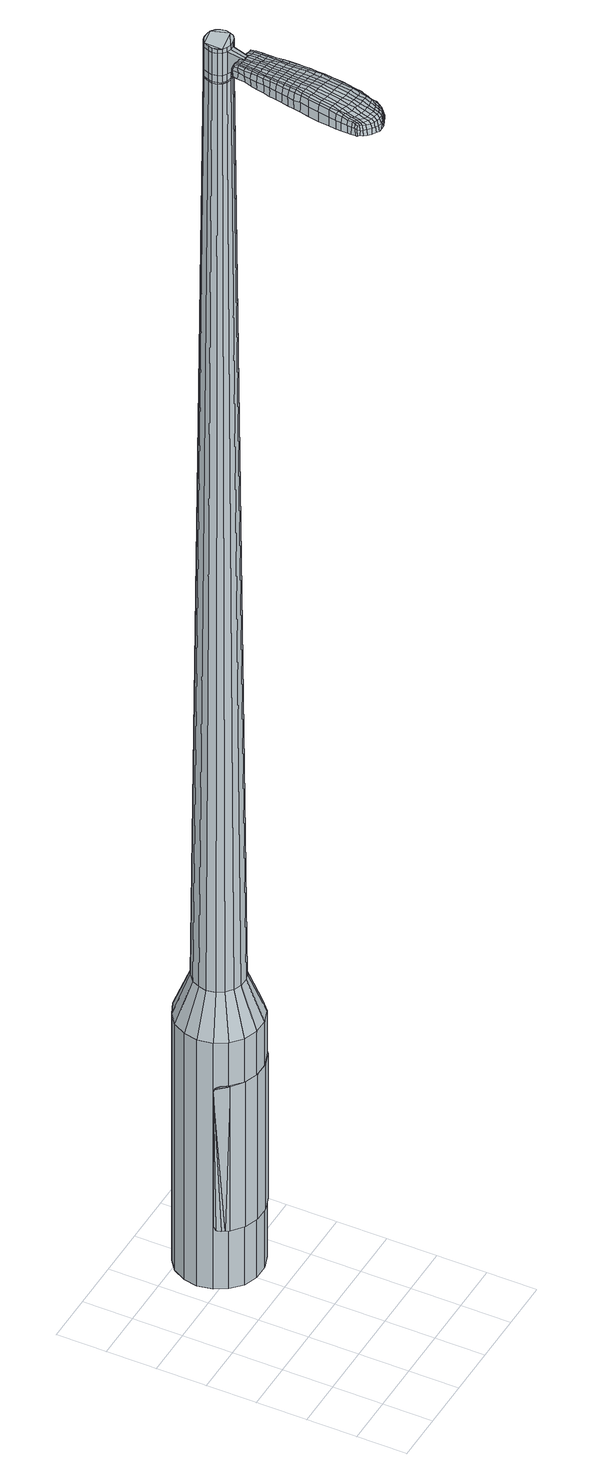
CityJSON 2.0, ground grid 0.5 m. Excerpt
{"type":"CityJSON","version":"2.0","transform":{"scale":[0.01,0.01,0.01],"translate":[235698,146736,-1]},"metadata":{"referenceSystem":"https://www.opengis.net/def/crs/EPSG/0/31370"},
"CityObjects":{
"object1":{"type":"GenericCityObject","attributes":{"cluster":649,"mean_distance_to_centroid":0.213,"new_centroid_x":235699.07,"new_centroid_y":146738.22,"mean_distance_to_camera":6.32,"H1":62.28,"H2":59.96,"Z_final":112.6,"cluster2":-1,"proj_x":235696.3,"proj_y":146737.74,"id_line":387,"bearing_l":350.14,"distance":2.81,"orientation":"right","G_obj":260.14},"geometry":[{"type":"MultiSurface","lod":"2","boundaries":[[[0,1,2,3]],[[1,4,5,2]],[[4,6,7,5]],[[6,8,9,7]],[[8,10,11,9]],[[10,12,13,11]],[[12,14,15,13]],[[14,16,17,15]],[[16,18,19,17]],[[18,20,21,19]],[[20,22,23,21]],[[22,24,25,23]],[[24,26,27,25]],[[26,28,29,27]],[[28,30,31,29]],[[30,32,33,31]],[[32,34,35,33]],[[34,0,3,35]],[[36,37,38,39]],[[38,40,41,42]],[[41,43,42]],[[42,44,45,46]],[[45,47,46]],[[46,48,49,50]],[[49,51,50]],[[42,46,50,38]],[[50,52,39,38]],[[53,36,39]],[[2,5,7,35]],[[7,9,11,15]],[[11,13,15]],[[15,17,19,23]],[[19,21,23]],[[23,25,27,31]],[[27,29,31]],[[15,23,31,7]],[[31,33,35,7]],[[3,2,35]],[[1,0,54,55]],[[0,34,56,54]],[[34,32,57,56]],[[32,30,58,57]],[[30,28,59,58]],[[28,26,60,59]],[[26,24,61,60]],[[24,22,62,61]],[[22,20,63,62]],[[20,18,64,63]],[[18,16,65,64]],[[16,14,66,65]],[[14,12,67,66]],[[12,10,68,67]],[[10,8,69,68]],[[8,6,70,69]],[[6,4,71,70]],[[4,1,55,71]],[[55,54,72,73]],[[54,56,74,72]],[[56,57,75,74]],[[57,58,76,75]],[[58,59,77,76]],[[59,60,78,77]],[[60,61,79,78]],[[61,62,80,79]],[[62,63,81,80]],[[63,64,82,81]],[[64,65,83,82]],[[65,66,84,83]],[[66,67,85,84]],[[67,68,86,85]],[[68,69,87,86]],[[69,70,88,87]],[[70,71,89,88]],[[71,55,73,89]],[[72,90,91,92]],[[74,93,90,72]],[[94,95,93,74]],[[96,97,95,94]],[[98,99,97,96]],[[100,101,99,98]],[[102,103,101,100]],[[104,105,103,102]],[[106,107,105,104]],[[82,108,107,106]],[[83,109,108,82]],[[110,111,109,83]],[[112,113,111,110]],[[86,114,113,112]],[[87,115,114,86]],[[88,116,115,87]],[[117,118,116,88]],[[92,91,118,117]],[[119,120,121,122]],[[123,119,122,124]],[[125,123,124,126]],[[127,125,126,128]],[[129,127,128,130]],[[131,129,130,132]],[[133,131,132,134]],[[135,133,134,136]],[[137,135,136,138]],[[139,137,138,140]],[[141,139,140,142]],[[143,141,142,144]],[[145,143,144,146]],[[147,145,146,148]],[[149,147,148,150]],[[151,149,150,152]],[[73,72,92]],[[75,94,74]],[[75,76,96,94]],[[76,77,98,96]],[[77,78,100,98]],[[78,79,102,100]],[[79,80,104,102]],[[80,81,106,104]],[[81,82,106]],[[84,110,83]],[[84,85,112,110]],[[85,86,112]],[[89,117,88]],[[89,73,92,117]],[[153,91,90]],[[153,154,118,91]],[[154,116,118]],[[155,113,114]],[[155,156,111,113]],[[156,109,111]],[[157,107,108]],[[157,158,105,107]],[[158,159,103,105]],[[159,160,101,103]],[[160,161,99,101]],[[161,162,97,99]],[[162,163,95,97]],[[163,93,95]],[[39,52,151,164]],[[153,90,165,152]],[[53,39,164,120]],[[90,93,121,165]],[[36,53,120,119]],[[93,163,122,121]],[[37,36,119,123]],[[163,162,124,122]],[[38,37,123,125]],[[162,161,126,124]],[[40,38,125,127]],[[161,160,128,126]],[[41,40,127,129]],[[160,159,130,128]],[[43,41,129,131]],[[159,158,132,130]],[[42,43,131,133]],[[158,157,134,132]],[[44,42,133,135]],[[157,108,136,134]],[[45,44,135,137]],[[108,109,138,136]],[[47,45,137,139]],[[109,156,140,138]],[[46,47,139,141]],[[156,155,142,140]],[[48,46,141,143]],[[155,114,144,142]],[[49,48,143,145]],[[114,115,146,144]],[[51,49,145,147]],[[115,116,148,146]],[[50,51,147,149]],[[116,154,150,148]],[[52,50,149,151]],[[154,153,152,150]],[[151,152,166,167]],[[152,165,168,166]],[[165,121,169,168]],[[121,120,170,169]],[[120,164,171,170]],[[164,151,167,171]],[[172,173,174,175]],[[176,172,175,177]],[[172,176,178,179]],[[173,172,179,180]],[[181,182,183,184]],[[185,181,184,186]],[[181,185,187,188]],[[182,181,188,189]],[[190,191,192,193]],[[194,190,193,195]],[[190,194,196,197]],[[191,190,197,198]],[[199,200,201,202]],[[203,199,202,204]],[[199,203,205,206]],[[200,199,206,207]],[[208,209,210,211]],[[212,208,211,213]],[[208,212,214,215]],[[209,208,215,216]],[[217,218,219,220]],[[221,217,220,222]],[[217,221,223,224]],[[218,217,224,225]],[[226,227,228,229]],[[218,226,229,219]],[[226,218,225,230]],[[227,226,230,231]],[[232,233,234,235]],[[227,232,235,228]],[[232,227,231,236]],[[233,232,236,237]],[[238,176,177,239]],[[233,238,239,234]],[[238,233,237,240]],[[176,238,240,178]],[[241,242,243,244]],[[245,241,244,246]],[[241,245,247,248]],[[242,241,248,249]],[[250,251,252,253]],[[242,250,253,243]],[[250,242,249,254]],[[251,250,254,255]],[[256,257,258,259]],[[251,256,259,252]],[[256,251,255,260]],[[257,256,260,261]],[[262,263,264,265]],[[257,262,265,258]],[[262,257,261,266]],[[263,262,266,267]],[[268,173,180,269]],[[263,268,269,264]],[[268,263,267,270]],[[173,268,270,174]],[[271,272,273,274]],[[275,271,274,276]],[[271,275,277,278]],[[272,271,278,279]],[[280,281,282,283]],[[272,280,283,273]],[[280,272,279,284]],[[281,280,284,285]],[[286,287,288,289]],[[281,286,289,282]],[[286,281,285,290]],[[287,286,290,291]],[[292,185,186,293]],[[287,292,293,288]],[[292,287,291,294]],[[185,292,294,187]],[[295,296,297,298]],[[299,295,298,300]],[[295,299,301,302]],[[296,295,302,303]],[[304,305,306,307]],[[296,304,307,297]],[[304,296,303,308]],[[305,304,308,309]],[[310,311,312,313]],[[305,310,313,306]],[[310,305,309,314]],[[311,310,314,315]],[[316,317,318,319]],[[311,316,319,312]],[[316,311,315,320]],[[317,316,320,321]],[[322,182,189,323]],[[317,322,323,318]],[[322,317,321,324]],[[182,322,324,183]],[[325,211,210,326]],[[327,325,326,328]],[[325,327,329,330]],[[211,325,330,213]],[[331,327,328,332]],[[333,331,332,334]],[[331,333,335,336]],[[327,331,336,329]],[[337,333,334,338]],[[339,337,338,340]],[[337,339,341,342]],[[333,337,342,335]],[[343,339,340,344]],[[345,343,344,346]],[[343,345,347,348]],[[339,343,348,341]],[[349,345,346,350]],[[200,349,350,201]],[[349,200,207,351]],[[345,349,351,347]],[[352,353,198,197]],[[354,352,197,196]],[[352,354,355,356]],[[353,352,356,357]],[[358,359,357,356]],[[360,358,356,355]],[[358,360,361,362]],[[359,358,362,363]],[[364,365,363,362]],[[366,364,362,361]],[[364,366,367,368]],[[365,364,368,369]],[[370,371,369,368]],[[372,370,368,367]],[[370,372,205,203]],[[371,370,203,204]],[[373,374,375,376]],[[275,373,376,277]],[[373,275,276,377]],[[374,373,377,378]],[[379,194,195,380]],[[374,379,380,375]],[[379,374,378,381]],[[194,379,381,196]],[[382,383,384,385]],[[221,382,385,223]],[[382,221,222,386]],[[383,382,386,387]],[[388,389,390,391]],[[383,388,391,384]],[[388,383,387,392]],[[389,388,392,393]],[[394,191,198,395]],[[389,394,395,390]],[[394,389,393,396]],[[191,394,396,192]],[[397,398,399,400]],[[179,397,400,180]],[[397,179,178,401]],[[398,397,401,402]],[[403,404,405,406]],[[398,403,406,399]],[[403,398,402,407]],[[404,403,407,408]],[[409,202,201,410]],[[404,409,410,405]],[[409,404,408,411]],[[202,409,411,204]],[[412,413,414,415]],[[184,412,415,186]],[[412,184,183,416]],[[413,412,416,417]],[[418,206,205,419]],[[413,418,419,414]],[[418,413,417,420]],[[206,418,420,207]],[[421,422,423,424]],[[299,421,424,301]],[[421,299,300,425]],[[422,421,425,426]],[[427,212,213,428]],[[422,427,428,423]],[[427,422,426,429]],[[212,427,429,214]],[[430,431,432,433]],[[245,430,433,247]],[[430,245,246,434]],[[431,430,434,435]],[[436,437,438,439]],[[431,436,439,432]],[[436,431,435,440]],[[437,436,440,441]],[[442,209,216,443]],[[437,442,443,438]],[[442,437,441,444]],[[209,442,444,210]],[[445,446,435,434]],[[244,445,434,246]],[[445,244,243,447]],[[446,445,447,448]],[[449,450,441,440]],[[446,449,440,435]],[[449,446,448,451]],[[450,449,451,452]],[[453,326,210,444]],[[450,453,444,441]],[[453,450,452,454]],[[326,453,454,328]],[[455,456,457,458]],[[302,455,458,303]],[[455,302,301,424]],[[456,455,424,423]],[[459,330,329,460]],[[456,459,460,457]],[[459,456,423,428]],[[330,459,428,213]],[[461,462,448,447]],[[253,461,447,243]],[[461,253,252,463]],[[462,461,463,464]],[[465,466,452,451]],[[462,465,451,448]],[[465,462,464,467]],[[466,465,467,468]],[[469,332,328,454]],[[466,469,454,452]],[[469,466,468,470]],[[332,469,470,334]],[[471,472,473,474]],[[308,471,474,309]],[[471,308,303,458]],[[472,471,458,457]],[[475,336,335,476]],[[472,475,476,473]],[[475,472,457,460]],[[336,475,460,329]],[[477,478,464,463]],[[259,477,463,252]],[[477,259,258,479]],[[478,477,479,480]],[[481,482,468,467]],[[478,481,467,464]],[[481,478,480,483]],[[482,481,483,484]],[[485,338,334,470]],[[482,485,470,468]],[[485,482,484,486]],[[338,485,486,340]],[[487,488,489,490]],[[314,487,490,315]],[[487,314,309,474]],[[488,487,474,473]],[[491,342,341,492]],[[488,491,492,489]],[[491,488,473,476]],[[342,491,476,335]],[[493,494,480,479]],[[265,493,479,258]],[[493,265,264,495]],[[494,493,495,496]],[[497,498,484,483]],[[494,497,483,480]],[[497,494,496,499]],[[498,497,499,500]],[[501,344,340,486]],[[498,501,486,484]],[[501,498,500,502]],[[344,501,502,346]],[[503,504,505,506]],[[320,503,506,321]],[[503,320,315,490]],[[504,503,490,489]],[[507,348,347,508]],[[504,507,508,505]],[[507,504,489,492]],[[348,507,492,341]],[[509,510,496,495]],[[269,509,495,264]],[[509,269,180,400]],[[510,509,400,399]],[[511,512,500,499]],[[510,511,499,496]],[[511,510,399,406]],[[512,511,406,405]],[[513,350,346,502]],[[512,513,502,500]],[[513,512,405,410]],[[350,513,410,201]],[[514,515,417,416]],[[324,514,416,183]],[[514,324,321,506]],[[515,514,506,505]],[[516,351,207,420]],[[515,516,420,417]],[[516,515,505,508]],[[351,516,508,347]],[[517,518,378,377]],[[274,517,377,276]],[[517,274,273,519]],[[518,517,519,520]],[[521,354,196,381]],[[518,521,381,378]],[[521,518,520,522]],[[354,521,522,355]],[[523,524,525,526]],[[224,523,526,225]],[[523,224,223,385]],[[524,523,385,384]],[[527,528,529,530]],[[524,527,530,525]],[[527,524,384,391]],[[528,527,391,390]],[[531,353,357,532]],[[528,531,532,529]],[[531,528,390,395]],[[353,531,395,198]],[[533,534,520,519]],[[283,533,519,273]],[[533,283,282,535]],[[534,533,535,536]],[[537,360,355,522]],[[534,537,522,520]],[[537,534,536,538]],[[360,537,538,361]],[[539,540,541,542]],[[230,539,542,231]],[[539,230,225,526]],[[540,539,526,525]],[[543,544,545,546]],[[540,543,546,541]],[[543,540,525,530]],[[544,543,530,529]],[[547,359,363,548]],[[544,547,548,545]],[[547,544,529,532]],[[359,547,532,357]],[[549,550,536,535]],[[289,549,535,282]],[[549,289,288,551]],[[550,549,551,552]],[[553,366,361,538]],[[550,553,538,536]],[[553,550,552,554]],[[366,553,554,367]],[[555,556,557,558]],[[236,555,558,237]],[[555,236,231,542]],[[556,555,542,541]],[[559,560,561,562]],[[556,559,562,557]],[[559,556,541,546]],[[560,559,546,545]],[[563,365,369,564]],[[560,563,564,561]],[[563,560,545,548]],[[365,563,548,363]],[[565,566,552,551]],[[293,565,551,288]],[[565,293,186,415]],[[566,565,415,414]],[[567,372,367,554]],[[566,567,554,552]],[[567,566,414,419]],[[372,567,419,205]],[[568,569,402,401]],[[240,568,401,178]],[[568,240,237,558]],[[569,568,558,557]],[[570,571,408,407]],[[569,570,407,402]],[[570,569,557,562]],[[571,570,562,561]],[[572,371,204,411]],[[571,572,411,408]],[[572,571,561,564]],[[371,572,564,369]],[[573,574,575,576]],[[576,575,577,578]],[[579,577,575,580]],[[580,575,574,581]],[[582,583,584,585]],[[585,584,586,587]],[[588,586,584,589]],[[589,584,583,590]],[[591,592,593,594]],[[594,593,595,596]],[[597,595,593,598]],[[598,593,592,599]],[[600,601,602,603]],[[603,602,604,605]],[[606,604,602,607]],[[607,602,601,608]],[[609,610,611,612]],[[612,611,613,614]],[[615,613,611,616]],[[616,611,610,617]],[[618,619,620,621]],[[621,620,622,623]],[[624,622,620,625]],[[625,620,619,626]],[[627,628,629,630]],[[630,629,619,618]],[[626,619,629,631]],[[631,629,628,632]],[[633,634,635,636]],[[636,635,628,627]],[[632,628,635,637]],[[637,635,634,638]],[[578,577,639,640]],[[640,639,634,633]],[[638,634,639,641]],[[641,639,577,579]],[[642,643,644,645]],[[645,644,646,647]],[[648,646,644,649]],[[649,644,643,650]],[[651,652,653,654]],[[654,653,643,642]],[[650,643,653,655]],[[655,653,652,656]],[[657,658,659,660]],[[660,659,652,651]],[[656,652,659,661]],[[661,659,658,662]],[[663,664,665,666]],[[666,665,658,657]],[[662,658,665,667]],[[667,665,664,668]],[[581,574,669,670]],[[670,669,664,663]],[[668,664,669,671]],[[671,669,574,573]],[[672,673,674,675]],[[675,674,676,677]],[[678,676,674,679]],[[679,674,673,680]],[[681,682,683,684]],[[684,683,673,672]],[[680,673,683,685]],[[685,683,682,686]],[[687,688,689,690]],[[690,689,682,681]],[[686,682,689,691]],[[691,689,688,692]],[[587,586,693,694]],[[694,693,688,687]],[[692,688,693,695]],[[695,693,586,588]],[[696,697,698,699]],[[699,698,700,701]],[[702,700,698,703]],[[703,698,697,704]],[[705,706,707,708]],[[708,707,697,696]],[[704,697,707,709]],[[709,707,706,710]],[[711,712,713,714]],[[714,713,706,705]],[[710,706,713,715]],[[715,713,712,716]],[[717,718,719,720]],[[720,719,712,711]],[[716,712,719,721]],[[721,719,718,722]],[[590,583,723,724]],[[724,723,718,717]],[[722,718,723,725]],[[725,723,583,582]],[[609,612,726,727]],[[727,726,728,729]],[[730,728,726,731]],[[731,726,612,614]],[[729,728,732,733]],[[733,732,734,735]],[[736,734,732,737]],[[737,732,728,730]],[[735,734,738,739]],[[739,738,740,741]],[[742,740,738,743]],[[743,738,734,736]],[[741,740,744,745]],[[745,744,746,747]],[[748,746,744,749]],[[749,744,740,742]],[[747,746,750,751]],[[751,750,601,600]],[[608,601,750,752]],[[752,750,746,748]],[[599,753,754,598]],[[598,754,755,597]],[[756,755,754,757]],[[757,754,753,758]],[[758,759,760,757]],[[757,760,761,756]],[[762,761,760,763]],[[763,760,759,764]],[[764,765,766,763]],[[763,766,767,762]],[[768,767,766,769]],[[769,766,765,770]],[[770,771,772,769]],[[769,772,773,768]],[[606,773,772,604]],[[604,772,771,605]],[[774,775,776,777]],[[777,776,676,678]],[[677,676,776,778]],[[778,776,775,779]],[[596,595,780,781]],[[781,780,775,774]],[[779,775,780,782]],[[782,780,595,597]],[[783,784,785,786]],[[786,785,622,624]],[[623,622,785,787]],[[787,785,784,788]],[[789,790,791,792]],[[792,791,784,783]],[[788,784,791,793]],[[793,791,790,794]],[[599,592,795,796]],[[796,795,790,789]],[[794,790,795,797]],[[797,795,592,591]],[[798,799,800,801]],[[801,800,580,581]],[[579,580,800,802]],[[802,800,799,803]],[[804,805,806,807]],[[807,806,799,798]],[[803,799,806,808]],[[808,806,805,809]],[[600,603,810,811]],[[811,810,805,804]],[[809,805,810,812]],[[812,810,603,605]],[[813,814,815,816]],[[816,815,585,587]],[[582,585,815,817]],[[817,815,814,818]],[[606,607,819,820]],[[820,819,814,813]],[[818,814,819,821]],[[821,819,607,608]],[[822,823,824,825]],[[825,824,700,702]],[[701,700,824,826]],[[826,824,823,827]],[[614,613,828,829]],[[829,828,823,822]],[[827,823,828,830]],[[830,828,613,615]],[[831,832,646,833]],[[833,646,648]],[[647,646,834]],[[646,832,834]],[[835,836,837,838]],[[838,837,832,831]],[[834,832,837,839]],[[839,837,836,840]],[[617,610,841,842]],[[842,841,836,835]],[[840,836,841,843]],[[843,841,610,609]],[[844,845,834]],[[834,845,645,647]],[[642,645,845,846]],[[845,844,846]],[[840,847,848,839]],[[839,848,844,834]],[[846,844,848,849]],[[849,848,847,850]],[[609,727,851,843]],[[843,851,847,840]],[[850,847,851,852]],[[852,851,727,729]],[[853,854,855,856]],[[856,855,703,704]],[[702,703,855,825]],[[825,855,854,822]],[[730,731,857,858]],[[858,857,854,853]],[[822,854,857,829]],[[829,857,731,614]],[[859,860,846]],[[846,860,654,642]],[[651,654,860,861]],[[861,860,859,862]],[[850,863,864,849]],[[849,864,859,846]],[[862,859,864,865]],[[865,864,863,866]],[[729,733,867,852]],[[852,867,863,850]],[[866,863,867,868]],[[868,867,733,735]],[[869,870,871,872]],[[872,871,709,710]],[[704,709,871,856]],[[856,871,870,853]],[[736,737,873,874]],[[874,873,870,869]],[[853,870,873,858]],[[858,873,737,730]],[[862,875,876,861]],[[861,876,660,651]],[[657,660,876,877]],[[877,876,875,878]],[[866,879,880,865]],[[865,880,875,862]],[[878,875,880,881]],[[881,880,879,882]],[[735,739,883,868]],[[868,883,879,866]],[[882,879,883,884]],[[884,883,739,741]],[[885,886,887,888]],[[888,887,715,716]],[[710,715,887,872]],[[872,887,886,869]],[[742,743,889,890]],[[890,889,886,885]],[[869,886,889,874]],[[874,889,743,736]],[[878,891,892,877]],[[877,892,666,657]],[[663,666,892,893]],[[893,892,891,894]],[[882,895,896,881]],[[881,896,891,878]],[[894,891,896,897]],[[897,896,895,898]],[[741,745,899,884]],[[884,899,895,882]],[[898,895,899,900]],[[900,899,745,747]],[[901,902,903,904]],[[904,903,721,722]],[[716,721,903,888]],[[888,903,902,885]],[[748,749,905,906]],[[906,905,902,901]],[[885,902,905,890]],[[890,905,749,742]],[[894,907,908,893]],[[893,908,670,663]],[[581,670,908,801]],[[801,908,907,798]],[[898,909,910,897]],[[897,910,907,894]],[[798,907,910,807]],[[807,910,909,804]],[[747,751,911,900]],[[900,911,909,898]],[[804,909,911,811]],[[811,911,751,600]],[[818,912,913,817]],[[817,913,725,582]],[[722,725,913,904]],[[904,913,912,901]],[[608,752,914,821]],[[821,914,912,818]],[[901,912,914,906]],[[906,914,752,748]],[[779,915,916,778]],[[778,916,675,677]],[[672,675,916,917]],[[917,916,915,918]],[[597,755,919,782]],[[782,919,915,779]],[[918,915,919,920]],[[920,919,755,756]],[[921,922,923,924]],[[924,923,625,626]],[[624,625,923,786]],[[786,923,922,783]],[[925,926,927,928]],[[928,927,922,921]],[[783,922,927,792]],[[792,927,926,789]],[[758,753,929,930]],[[930,929,926,925]],[[789,926,929,796]],[[796,929,753,599]],[[918,931,932,917]],[[917,932,684,672]],[[681,684,932,933]],[[933,932,931,934]],[[756,761,935,920]],[[920,935,931,918]],[[934,931,935,936]],[[936,935,761,762]],[[937,938,939,940]],[[940,939,631,632]],[[626,631,939,924]],[[924,939,938,921]],[[941,942,943,944]],[[944,943,938,937]],[[921,938,943,928]],[[928,943,942,925]],[[764,759,945,946]],[[946,945,942,941]],[[925,942,945,930]],[[930,945,759,758]],[[934,947,948,933]],[[933,948,690,681]],[[687,690,948,949]],[[949,948,947,950]],[[762,767,951,936]],[[936,951,947,934]],[[950,947,951,952]],[[952,951,767,768]],[[953,954,955,956]],[[956,955,637,638]],[[632,637,955,940]],[[940,955,954,937]],[[957,958,959,960]],[[960,959,954,953]],[[937,954,959,944]],[[944,959,958,941]],[[770,765,961,962]],[[962,961,958,957]],[[941,958,961,946]],[[946,961,765,764]],[[950,963,964,949]],[[949,964,694,687]],[[587,694,964,816]],[[816,964,963,813]],[[768,773,965,952]],[[952,965,963,950]],[[813,963,965,820]],[[820,965,773,606]],[[803,966,967,802]],[[802,967,641,579]],[[638,641,967,956]],[[956,967,966,953]],[[809,968,969,808]],[[808,969,966,803]],[[953,966,969,960]],[[960,969,968,957]],[[605,771,970,812]],[[812,970,968,809]],[[957,968,970,962]],[[962,970,771,770]],[[573,576,175,174]],[[576,578,177,175]],[[588,589,188,187]],[[589,590,189,188]],[[591,594,193,192]],[[594,596,195,193]],[[615,616,215,214]],[[616,617,216,215]],[[618,621,220,219]],[[621,623,222,220]],[[627,630,229,228]],[[630,618,219,229]],[[633,636,235,234]],[[636,627,228,235]],[[578,640,239,177]],[[640,633,234,239]],[[648,649,248,247]],[[649,650,249,248]],[[650,655,254,249]],[[655,656,255,254]],[[656,661,260,255]],[[661,662,261,260]],[[662,667,266,261]],[[667,668,267,266]],[[668,671,270,267]],[[671,573,174,270]],[[678,679,278,277]],[[679,680,279,278]],[[680,685,284,279]],[[685,686,285,284]],[[686,691,290,285]],[[691,692,291,290]],[[692,695,294,291]],[[695,588,187,294]],[[696,699,298,297]],[[699,701,300,298]],[[705,708,307,306]],[[708,696,297,307]],[[711,714,313,312]],[[714,705,306,313]],[[717,720,319,318]],[[720,711,312,319]],[[590,724,323,189]],[[724,717,318,323]],[[774,777,376,375]],[[777,678,277,376]],[[596,781,380,195]],[[781,774,375,380]],[[623,787,386,222]],[[787,788,387,386]],[[788,793,392,387]],[[793,794,393,392]],[[794,797,396,393]],[[797,591,192,396]],[[701,826,425,300]],[[826,827,426,425]],[[827,830,429,426]],[[830,615,214,429]],[[831,833,433,432]],[[833,648,247,433]],[[835,838,439,438]],[[838,831,432,439]],[[617,842,443,216]],[[842,835,438,443]],[[971,972,973,974]],[[975,976,974,973]],[[977,978,979,980]],[[981,982,983,984]],[[972,985,986,973]],[[987,975,973,986]],[[988,977,980,989]],[[990,991,982,981]],[[985,992,993,986]],[[993,994,987,986]],[[995,988,989,996]],[[997,991,990,998]],[[992,999,1000,993]],[[1000,1001,994,993]],[[1002,995,996,1003]],[[1004,997,998,1005]],[[1006,1007,1008,1009]],[[1010,1011,1007,1006]],[[1010,1012,1013,1011]],[[1012,1014,1015,1013]],[[1016,1017,1018,1019]],[[1020,1021,1017,1016]],[[1022,1023,1021,1020]],[[1024,1025,1023,1022]],[[1019,1008,1007,1016]],[[1016,1007,1011,1020]],[[1011,1013,1022,1020]],[[1013,1015,1024,1022]],[[980,979,976,975]],[[989,980,975,987]],[[994,996,989,987]],[[1001,1003,996,994]],[[981,984,978,977]],[[990,981,977,988]],[[998,990,988,995]],[[1005,998,995,1002]],[[982,1006,1009,983]],[[991,1010,1006,982]],[[1012,1010,991,997]],[[1014,1012,997,1004]],[[1026,1027,1028,1029]],[[1028,1030,1031,1032]],[[1028,1032,1033,1034]],[[1028,1034,1029]],[[1035,1026,1029,1036]],[[1037,1036,1029,1038]],[[1039,1038,1029]],[[1040,1028,1027,1041]],[[1042,1040,1041,1043]],[[1044,1042,1043,1045]],[[1046,1044,1045,1047]],[[1048,1046,1047,1049]],[[1049,1050,1051,1052]],[[1049,1052,1053,1054]],[[1049,1054,1055,1056]],[[1055,1057,1058,1059]],[[1055,1059,1060,1061]],[[1055,1061,1056]],[[1049,1056,1048]],[[1062,1063,1027,1026]],[[1064,1065,1030,1028]],[[1066,1067,1039,1029]],[[1063,1068,1041,1027]],[[1069,1064,1028,1040]],[[1068,1070,1043,1041]],[[1071,1069,1040,1042]],[[1070,1072,1045,1043]],[[1073,1071,1042,1044]],[[1072,1074,1047,1045]],[[1075,1073,1044,1046]],[[1074,1076,1049,1047]],[[1077,1075,1046,1048]],[[1076,1078,1050,1049]],[[1079,1080,1057,1055]],[[1081,1077,1048,1056]],[[1051,1050,1078,1082]],[[1052,1051,1082,1083]],[[1053,1052,1083,1084]],[[1054,1053,1084,1085]],[[1055,1054,1085,1079]],[[1086,1062,1026,1035]],[[1087,1086,1035,1036]],[[1088,1087,1036,1037]],[[1089,1088,1037,1038]],[[1067,1089,1038,1039]],[[1031,1030,1065,1090]],[[1058,1057,1080,1091]],[[1032,1031,1090,1092]],[[1033,1032,1092,1093]],[[1034,1033,1093,1094]],[[1029,1034,1094,1066]],[[1059,1058,1091,1095]],[[1060,1059,1095,1096]],[[1061,1060,1096,1097]],[[1056,1061,1097,1081]]]}]}
},
"vertices":[
[101,178,384],[87,183,384],[87,183,96],[101,178,96],[76,193,384],[76,193,96],[69,205,384],[69,205,96],[66,220,384],[66,220,96],[69,234,384],[69,234,96],[76,247,384],[76,247,96],[87,256,384],[87,256,96],[101,262,384],[101,262,96],[116,262,384],[116,262,96],[129,257,384],[129,257,96],[141,247,384],[141,247,96],[148,234,384],[148,234,96],[151,220,384],[151,220,96],[148,206,384],[148,206,96],[141,193,384],[141,193,96],[130,183,384],[130,183,96],[116,178,384],[116,178,96],[115,208,1524],[119,211,1524],[121,215,1524],[106,207,1524],[122,220,1524],[121,225,1524],[115,232,1524],[119,229,1524],[111,233,1524],[106,233,1524],[98,229,1524],[102,232,1524],[96,224,1524],[95,220,1524],[98,211,1524],[96,215,1524],[102,208,1524],[111,207,1524],[104,195,429],[96,198,429],[113,195,429],[121,198,429],[128,204,429],[132,211,429],[134,220,429],[132,229,429],[128,236,429],[121,242,429],[113,245,429],[104,245,429],[96,242,429],[89,236,429],[85,228,429],[83,220,429],[85,211,429],[89,204,429],[106,207,1483],[102,208,1483],[111,207,1483],[115,208,1483],[119,211,1483],[121,215,1483],[122,220,1483],[121,225,1483],[119,229,1483],[115,232,1483],[111,233,1483],[106,233,1483],[102,232,1483],[98,229,1483],[96,224,1483],[95,220,1483],[96,215,1483],[98,211,1483],[106,207,1485],[102,209,1485],[102,209,1483],[111,207,1485],[115,209,1483],[115,209,1485],[118,212,1483],[118,212,1485],[120,216,1483],[120,216,1485],[121,220,1483],[121,220,1485],[120,224,1483],[120,224,1485],[118,228,1483],[118,228,1485],[115,231,1483],[115,231,1485],[111,233,1485],[106,233,1485],[102,231,1483],[102,231,1485],[98,228,1483],[98,228,1485],[96,224,1485],[95,220,1485],[96,215,1485],[99,212,1483],[99,212,1485],[115,208,1519],[111,207,1519],[111,207,1493],[115,208,1493],[119,211,1519],[119,211,1493],[121,215,1519],[121,215,1493],[122,220,1519],[122,220,1493],[121,225,1519],[121,225,1493],[119,229,1519],[119,229,1493],[115,232,1519],[115,232,1493],[111,233,1519],[111,233,1493],[106,233,1519],[106,233,1493],[102,232,1519],[102,232,1493],[98,229,1519],[98,229,1493],[96,224,1519],[96,224,1493],[95,220,1519],[95,220,1493],[96,215,1519],[96,215,1493],[98,211,1519],[98,211,1493],[102,208,1519],[102,208,1493],[102,208,1485],[98,211,1485],[98,229,1485],[102,232,1485],[115,232,1485],[119,229,1485],[121,225,1485],[122,220,1485],[121,215,1485],[119,211,1485],[115,208,1485],[106,207,1519],[106,207,1493],[100,189,1513],[100,189,1518],[103,188,1513],[106,188,1513],[106,188,1518],[103,188,1518],[71,119,1519],[72,126,1518],[71,125,1509],[69,118,1510],[69,110,1519],[67,109,1510],[71,111,1526],[73,119,1525],[74,126,1525],[109,112,1519],[110,119,1518],[108,120,1525],[107,113,1525],[108,103,1519],[106,104,1526],[109,102,1510],[110,110,1510],[111,117,1509],[79,42,1519],[75,43,1519],[75,42,1513],[79,42,1513],[83,43,1519],[83,42,1513],[83,44,1524],[79,44,1524],[76,45,1524],[92,115,1530],[93,123,1529],[90,123,1529],[88,116,1530],[90,106,1531],[87,107,1531],[94,106,1530],[95,115,1530],[96,122,1529],[105,195,1512],[103,195,1512],[102,194,1517],[105,194,1517],[108,194,1512],[108,193,1517],[108,194,1506],[105,194,1506],[102,195,1506],[62,60,1519],[62,63,1519],[61,63,1512],[61,59,1512],[62,58,1518],[61,57,1512],[63,58,1522],[63,60,1523],[64,63,1524],[63,68,1519],[63,74,1519],[61,73,1512],[61,67,1512],[64,68,1524],[65,74,1525],[64,80,1519],[65,87,1519],[63,86,1511],[62,79,1511],[65,80,1526],[67,88,1526],[67,99,1519],[65,98,1510],[69,99,1526],[88,190,1513],[86,183,1513],[87,184,1518],[89,191,1517],[89,196,1512],[90,195,1516],[88,195,1506],[86,190,1507],[85,182,1507],[84,176,1514],[82,169,1515],[84,169,1520],[86,176,1519],[83,175,1507],[81,168,1507],[81,161,1515],[79,154,1516],[81,155,1522],[82,162,1521],[79,160,1508],[77,153,1508],[77,147,1517],[76,140,1517],[77,140,1524],[79,147,1523],[76,146,1508],[74,139,1509],[74,133,1518],[76,133,1524],[72,132,1509],[97,53,1519],[98,56,1519],[97,57,1524],[96,54,1523],[96,51,1518],[95,52,1522],[97,50,1512],[98,52,1512],[99,55,1512],[99,61,1519],[101,67,1519],[100,67,1525],[98,62,1524],[101,60,1512],[102,65,1512],[102,72,1519],[104,80,1519],[102,81,1526],[101,73,1526],[103,71,1511],[105,79,1511],[106,92,1519],[104,93,1526],[107,90,1510],[117,185,1513],[117,178,1513],[118,176,1507],[118,184,1507],[118,191,1512],[119,190,1506],[117,190,1516],[117,186,1517],[116,179,1518],[116,170,1514],[115,163,1515],[116,161,1507],[117,169,1507],[115,171,1519],[114,164,1520],[114,155,1515],[113,148,1516],[114,146,1508],[115,154,1508],[113,156,1521],[112,149,1522],[112,140,1517],[112,133,1517],[113,132,1509],[114,139,1508],[111,142,1523],[110,134,1524],[111,126,1518],[112,124,1509],[109,127,1524],[104,189,1519],[101,189,1519],[103,181,1520],[100,182,1520],[106,181,1520],[107,188,1519],[101,174,1522],[99,174,1522],[100,166,1523],[98,167,1523],[103,166,1523],[104,173,1521],[99,159,1524],[96,160,1524],[98,152,1525],[95,152,1525],[101,151,1525],[102,159,1524],[97,145,1526],[94,145,1526],[95,137,1527],[92,138,1527],[99,137,1527],[100,144,1526],[94,130,1528],[91,131,1528],[98,129,1528],[80,47,1527],[76,48,1527],[84,47,1526],[85,52,1527],[81,51,1528],[77,52,1528],[82,58,1529],[78,58,1529],[86,58,1528],[87,65,1530],[83,65,1530],[79,66,1530],[84,72,1531],[81,73,1531],[88,72,1530],[90,81,1531],[86,81,1531],[82,82,1531],[88,94,1531],[84,94,1531],[92,93,1531],[95,49,1518],[92,47,1519],[93,46,1513],[96,48,1513],[94,50,1523],[92,48,1523],[88,45,1519],[88,44,1513],[88,46,1524],[63,55,1518],[64,53,1518],[65,54,1523],[64,56,1523],[62,55,1513],[63,52,1513],[66,50,1519],[69,47,1519],[69,48,1524],[67,51,1523],[65,49,1513],[68,46,1513],[72,45,1519],[72,46,1524],[72,44,1513],[74,119,1528],[76,119,1528],[78,126,1528],[76,126,1527],[72,111,1528],[74,110,1529],[79,118,1529],[82,117,1530],[83,125,1529],[80,125,1528],[77,109,1529],[80,108,1530],[85,117,1530],[86,124,1529],[83,108,1531],[106,113,1528],[104,114,1529],[102,105,1529],[105,105,1528],[107,121,1527],[105,121,1528],[100,114,1529],[98,105,1530],[101,121,1528],[117,193,1512],[115,193,1512],[114,192,1517],[116,192,1517],[118,192,1506],[116,192,1506],[112,194,1512],[111,193,1517],[112,193,1506],[91,198,1512],[92,197,1512],[91,197,1506],[90,197,1506],[91,196,1517],[93,196,1517],[95,197,1512],[97,196,1512],[97,196,1506],[94,196,1506],[95,196,1517],[97,195,1517],[100,196,1512],[100,195,1506],[100,195,1517],[90,191,1519],[92,191,1519],[89,184,1520],[90,183,1520],[94,190,1519],[96,190,1519],[92,183,1520],[95,183,1520],[99,189,1519],[98,182,1520],[115,186,1519],[113,187,1519],[112,179,1520],[114,179,1520],[110,187,1519],[109,180,1520],[87,176,1521],[89,176,1521],[85,169,1522],[87,169,1522],[91,176,1521],[94,175,1521],[89,168,1522],[92,168,1523],[96,175,1522],[95,167,1523],[113,172,1521],[111,172,1521],[110,165,1522],[112,164,1522],[108,173,1521],[107,165,1522],[84,162,1523],[85,162,1523],[82,155,1524],[84,154,1524],[88,161,1523],[91,161,1524],[86,154,1525],[89,153,1525],[93,160,1524],[92,153,1525],[112,157,1523],[109,157,1523],[108,150,1524],[111,150,1524],[106,158,1524],[105,151,1525],[80,147,1525],[82,147,1525],[79,140,1526],[81,140,1526],[85,147,1526],[88,146,1526],[83,139,1527],[86,139,1527],[91,146,1526],[89,138,1527],[110,142,1525],[107,143,1525],[107,135,1526],[109,135,1526],[104,143,1526],[103,136,1527],[77,133,1527],[79,133,1527],[82,132,1527],[85,132,1528],[88,131,1528],[108,128,1527],[106,128,1527],[102,129,1528],[95,53,1525],[92,51,1525],[96,56,1526],[93,55,1526],[88,49,1526],[89,53,1527],[64,59,1525],[65,56,1525],[66,60,1526],[65,62,1525],[67,54,1525],[70,51,1526],[70,55,1527],[68,58,1526],[73,49,1526],[73,53,1527],[97,61,1526],[95,60,1527],[98,67,1527],[96,66,1528],[91,59,1528],[92,65,1529],[65,67,1526],[66,66,1527],[67,72,1528],[66,73,1527],[68,63,1527],[71,61,1528],[72,68,1529],[69,70,1528],[74,60,1528],[76,67,1530],[100,73,1528],[97,73,1529],[101,81,1528],[99,81,1529],[93,72,1529],[95,81,1530],[67,79,1528],[68,78,1528],[70,86,1529],[68,87,1528],[71,77,1529],[74,75,1530],[75,84,1530],[72,85,1530],[77,74,1530],[79,83,1531],[103,93,1529],[101,93,1529],[96,93,1530],[70,99,1528],[72,98,1529],[74,97,1530],[78,96,1530],[81,95,1531],[73,124,1509],[74,125,1518],[73,118,1518],[71,117,1509],[71,110,1519],[69,109,1510],[73,110,1525],[74,119,1525],[76,126,1525],[106,120,1525],[108,119,1518],[107,112,1518],[106,113,1525],[106,103,1519],[104,105,1525],[107,102,1510],[108,110,1509],[109,117,1509],[76,44,1513],[76,45,1519],[79,45,1519],[79,44,1513],[83,45,1519],[83,44,1513],[83,46,1524],[79,46,1524],[76,47,1524],[90,123,1528],[93,122,1528],[91,115,1529],[88,116,1529],[90,106,1529],[87,107,1529],[93,106,1529],[95,115,1529],[96,122,1528],[102,192,1516],[102,193,1512],[105,193,1512],[105,192,1516],[108,192,1512],[107,191,1516],[108,191,1506],[105,192,1506],[102,192,1506],[63,63,1512],[64,63,1519],[64,60,1518],[63,59,1512],[64,58,1518],[63,57,1512],[65,58,1522],[65,60,1523],[66,63,1523],[63,73,1512],[65,74,1519],[65,68,1519],[63,67,1512],[66,68,1524],[66,74,1525],[65,86,1511],[67,87,1519],[66,79,1519],[64,78,1511],[67,80,1525],[68,88,1526],[69,98,1519],[67,97,1510],[71,99,1526],[89,183,1518],[88,183,1513],[90,190,1513],[91,190,1517],[91,195,1512],[92,194,1515],[90,194,1506],[88,189,1506],[87,182,1507],[86,168,1520],[84,168,1514],[86,175,1514],[87,176,1519],[85,174,1507],[83,167,1507],[82,154,1522],[81,153,1516],[83,161,1515],[84,161,1521],[81,160,1508],[79,153,1508],[79,140,1523],[78,139,1517],[79,146,1516],[81,147,1522],[78,145,1508],[76,138,1508],[76,132,1517],[78,133,1524],[74,131,1509],[95,58,1523],[96,57,1519],[95,54,1518],[94,54,1523],[95,52,1518],[94,53,1522],[96,51,1512],[96,53,1512],[97,56,1512],[98,68,1525],[99,67,1519],[98,62,1519],[96,62,1524],[99,60,1512],[100,66,1512],[101,82,1526],[102,81,1519],[100,73,1519],[99,74,1525],[102,71,1511],[103,79,1511],[104,92,1519],[102,93,1526],[105,90,1510],[116,177,1507],[115,178,1513],[116,185,1513],[116,184,1506],[116,190,1512],[117,189,1506],[115,190,1515],[115,186,1517],[114,179,1518],[114,162,1507],[113,163,1514],[114,170,1514],[115,169,1507],[113,171,1519],[112,164,1520],[112,147,1508],[111,148,1516],[112,155,1515],[113,154,1508],[111,156,1521],[110,149,1522],[111,132,1508],[110,133,1517],[110,141,1516],[112,139,1508],[109,142,1522],[108,134,1523],[109,126,1517],[110,125,1509],[107,127,1524],[104,188,1518],[101,188,1518],[103,181,1519],[100,181,1519],[105,180,1519],[107,187,1518],[101,173,1520],[99,174,1520],[100,166,1521],[97,166,1521],[103,165,1521],[104,173,1520],[99,159,1523],[96,159,1523],[98,151,1524],[95,152,1524],[101,151,1524],[102,158,1523],[96,144,1525],[94,145,1525],[95,137,1526],[92,137,1526],[98,136,1526],[100,143,1525],[94,129,1527],[91,130,1527],[97,129,1527],[77,49,1526],[80,48,1526],[83,49,1525],[84,52,1526],[81,52,1526],[77,53,1526],[78,59,1528],[82,58,1528],[85,58,1527],[87,65,1528],[83,65,1529],[79,66,1529],[81,73,1530],[84,72,1530],[88,72,1529],[89,81,1530],[86,81,1530],[82,82,1530],[84,94,1530],[88,94,1530],[91,93,1530],[92,48,1513],[91,49,1518],[93,51,1518],[94,50,1512],[93,52,1523],[91,50,1523],[87,47,1519],[88,46,1513],[87,48,1523],[67,55,1523],[66,54,1518],[65,56,1518],[66,57,1523],[63,56,1512],[65,53,1512],[71,50,1523],[70,49,1519],[68,51,1519],[68,52,1523],[67,51,1513],[70,48,1513],[73,47,1519],[73,48,1524],[73,46,1513],[78,125,1527],[77,118,1527],[75,119,1527],[77,126,1526],[74,110,1527],[75,110,1528],[84,124,1528],[82,117,1528],[79,118,1528],[81,125,1527],[77,109,1528],[80,108,1529],[85,116,1529],[87,123,1528],[84,107,1529],[102,105,1528],[103,114,1527],[105,113,1527],[103,105,1527],[106,120,1526],[104,121,1527],[99,114,1528],[98,105,1528],[100,121,1527],[114,190,1516],[115,191,1512],[116,191,1512],[115,190,1516],[116,190,1506],[115,190,1506],[111,192,1512],[111,191,1516],[112,191,1506],[91,194,1506],[92,195,1512],[90,195,1506],[92,194,1516],[96,193,1506],[97,194,1512],[94,195,1512],[94,194,1506],[95,194,1516],[97,193,1516],[100,194,1512],[99,193,1506],[100,193,1516],[92,190,1518],[91,190,1518],[90,183,1519],[96,189,1518],[94,189,1518],[92,182,1519],[95,182,1519],[99,188,1518],[98,182,1519],[112,179,1519],[113,186,1518],[114,186,1518],[113,179,1519],[110,186,1518],[109,179,1519],[89,176,1520],[88,176,1520],[86,168,1521],[87,168,1521],[94,175,1520],[91,175,1520],[89,168,1521],[92,167,1521],[96,174,1520],[95,167,1521],[110,164,1521],[111,171,1520],[112,171,1520],[111,164,1521],[108,172,1520],[107,165,1521],[86,161,1522],[85,161,1522],[83,154,1523],[84,154,1523],[91,160,1522],[88,161,1522],[87,153,1523],[89,153,1524],[93,160,1523],[92,152,1524],[108,149,1523],[109,157,1522],[110,157,1522],[109,149,1523],[106,157,1522],[105,150,1523],[83,147,1524],[82,147,1524],[80,140,1525],[81,139,1525],[88,146,1525],[85,146,1524],[84,139,1525],[86,138,1526],[91,145,1525],[89,138,1526],[106,135,1525],[107,142,1524],[108,142,1524],[107,135,1525],[103,143,1524],[102,135,1525],[80,132,1526],[78,133,1526],[85,131,1527],[82,132,1526],[88,131,1527],[105,128,1526],[107,128,1526],[101,128,1526],[92,52,1524],[93,54,1524],[94,57,1525],[93,55,1525],[88,50,1525],[89,54,1525],[67,61,1525],[67,57,1524],[66,59,1524],[66,63,1525],[71,56,1526],[71,52,1525],[69,55,1524],[69,58,1525],[74,50,1525],[74,54,1526],[94,61,1526],[96,62,1526],[97,68,1526],[95,67,1527],[90,59,1526],[91,66,1527],[68,72,1527],[67,66,1526],[67,68,1526],[67,73,1526],[73,69,1528],[72,62,1527],[69,64,1526],[70,70,1527],[75,60,1527],[76,67,1528],[96,73,1527],[98,74,1527],[100,82,1527],[98,81,1528],[92,73,1528],[94,81,1529],[70,86,1528],[69,78,1527],[68,79,1527],[69,87,1527],[76,84,1529],[74,75,1529],[71,77,1528],[73,85,1528],[77,74,1529],[79,83,1530],[100,93,1528],[102,93,1528],[96,93,1529],[73,98,1528],[71,99,1528],[78,96,1529],[75,97,1529],[81,95,1530],[90,195,1508],[97,193,1508],[90,162,1509],[82,163,1509],[85,140,1510],[77,142,1510],[78,102,1512],[69,103,1512],[72,121,1511],[81,119,1511],[75,84,1513],[73,70,1514],[64,72,1514],[66,85,1513],[103,192,1508],[98,160,1509],[94,139,1510],[87,100,1512],[90,118,1511],[84,82,1513],[82,69,1514],[110,191,1508],[105,159,1509],[102,137,1510],[96,98,1512],[99,116,1511],[91,67,1514],[93,81,1513],[117,190,1508],[113,157,1509],[111,136,1510],[106,97,1512],[109,115,1511],[99,66,1514],[102,79,1513],[71,57,1514],[72,52,1514],[65,53,1514],[63,59,1514],[79,56,1514],[79,51,1514],[88,54,1514],[86,50,1514],[96,53,1514],[93,49,1514],[74,47,1515],[76,44,1515],[75,44,1515],[69,48,1515],[78,46,1515],[77,43,1515],[82,46,1515],[78,43,1515],[86,45,1515],[79,43,1515],[143,195,334],[141,191,334],[141,191,165],[149,203,171],[143,195,165],[145,198,165],[147,200,166],[148,202,167],[148,203,169],[145,198,334],[147,200,333],[148,202,332],[148,203,331],[149,203,328],[130,182,165],[130,182,334],[116,177,165],[116,177,334],[101,177,165],[101,177,334],[87,182,165],[87,182,334],[75,191,165],[75,191,334],[73,195,334],[71,198,334],[69,201,333],[68,202,332],[68,203,331],[67,204,328],[73,195,165],[67,204,171],[68,203,169],[68,202,167],[69,201,166],[71,198,165],[141,196,334],[139,193,334],[139,193,165],[141,196,165],[146,205,171],[146,205,328],[128,184,334],[128,184,165],[115,180,334],[115,180,165],[101,180,334],[101,180,165],[88,184,334],[88,184,165],[77,193,334],[77,193,165],[75,196,334],[70,205,328],[70,205,171],[75,196,165],[73,200,334],[72,202,333],[71,204,332],[70,205,331],[143,199,334],[144,202,333],[145,203,332],[146,204,331],[143,199,165],[70,205,169],[144,202,166],[145,203,167],[146,204,169],[71,204,167],[72,202,166],[73,200,165]
]}
